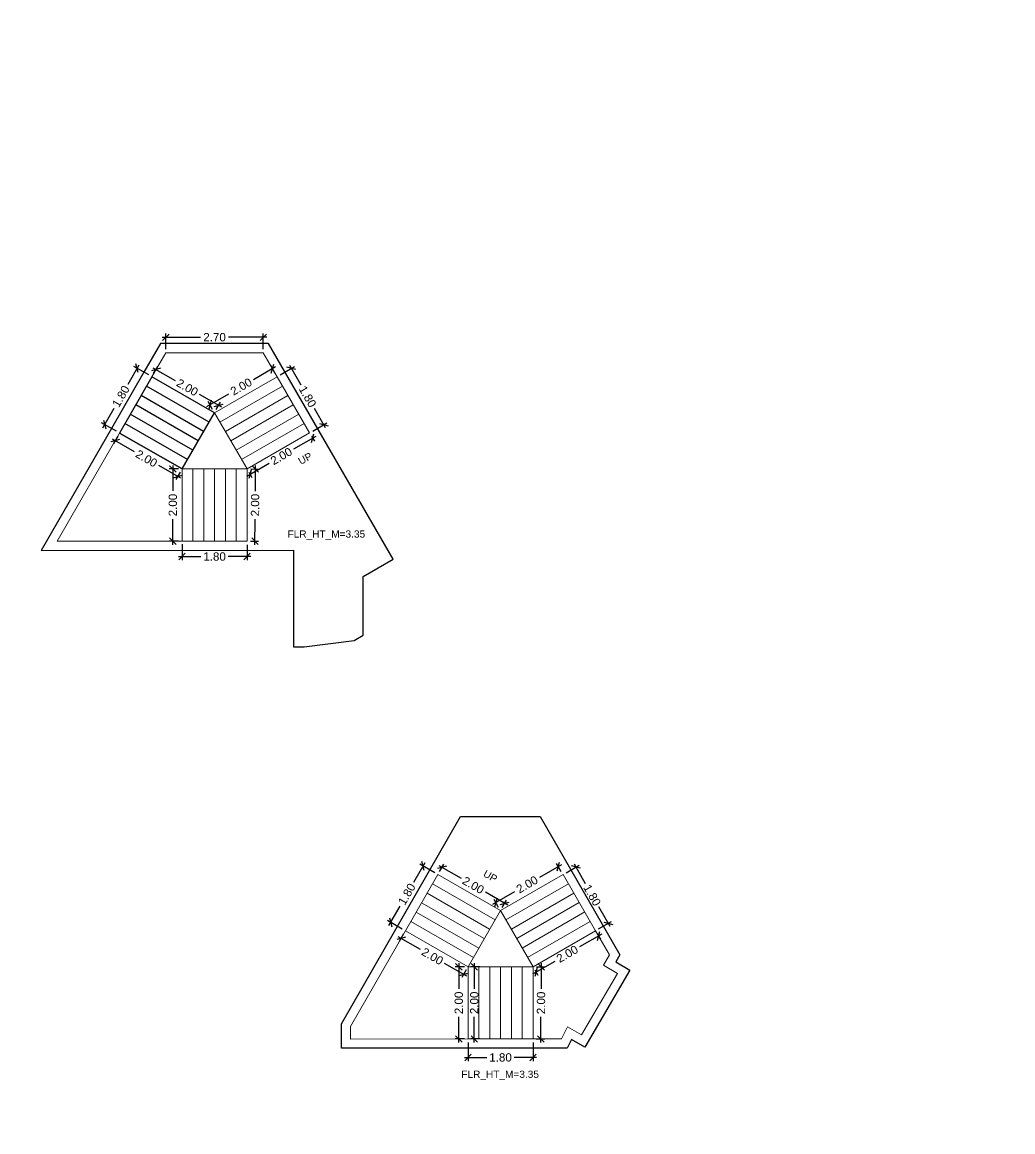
# Model space of a CAD drawing. Header units: metres. Extents: x 256329 to 886268, y -249371 to 355.
# Drawn here: x 287207.68 to 287235.12, y -997.94 to -967.19 of the extents above; entities that cross this region are included whole.
import ezdxf

# ---------------------------------------------------------------- set-up
doc = ezdxf.new("R2010")
doc.units = ezdxf.units.M
doc.header["$MEASUREMENT"] = 0
doc.header["$PDMODE"] = 35
doc.linetypes.add('CONTINOUS', pattern=[0])
doc.layers.get('0').update_dxf_attribs({"lineweight": 18})
doc.layers.get('Defpoints').update_dxf_attribs({"lineweight": 20})
doc.layers.add('A_TEXT', color=4, linetype='Continuous', lineweight=0, transparency=0.3)
for name, color, linetype in [('BLK_2_FLR_28_STAIR_1', 7, 'Continuous'), ('BLK_2_FLR_28_STAIR_2', 7, 'Continuous'), ('BLK_2_FLR_28_STAIR_2_FLIGHT_2', 7, 'Continuous')]:
    doc.layers.add(name, color=color, linetype=linetype)
for name, color, linetype, lineweight in [('BLK_2_FLR_28_STAIR_1_FLIGHT_1', 7, 'Continuous', 0), ('BLK_2_FLR_28_STAIR_1_FLIGHT_2', 7, 'Continuous', 0), ('BLK_2_FLR_28_STAIR_1_FLIGHT_3', 7, 'Continuous', 0), ('BLK_2_FLR_28_STAIR_1_LANDING_1', 7, 'Continuous', 0), ('BLK_2_FLR_28_STAIR_1_LANDING_2', 7, 'Continuous', 0), ('BLK_2_FLR_28_STAIR_2_FLIGHT_1', 7, 'Continuous', 0), ('BLK_2_FLR_28_STAIR_2_FLIGHT_3', 7, 'Continuous', 0), ('BLK_2_FLR_28_STAIR_2_LANDING_1', 7, 'Continuous', 0), ('BLK_2_FLR_28_STAIR_2_LANDING_2', 7, 'Continuous', 0)]:
    doc.layers.add(name, color=color, linetype=linetype, lineweight=lineweight)
doc.styles.add('Arial', font='arial.ttf')
doc.styles.get("Standard").update_dxf_attribs({"font": 'arial.ttf'})
doc.dimstyles.new('METRIC DIM', dxfattribs={"dimtxt": 0.23, "dimasz": 0.18, "dimexe": 0.1, "dimexo": 0.1, "dimgap": 0.09, "dimtad": 0, "dimzin": 0, "dimdsep": 46, "dimtxsty": 'Standard', "dimblk": 'OBLIQUE', "dimcen": 0, "dimdle": 0.1, "dimclrd": 147, "dimclre": 147, "dimclrt": 7, "dimadec": 0, "dimazin": 0, "dimtfac": 1, "dimtofl": 0, "dimtmove": 0, "dimatfit": 2, "dimfxl": 0.125, "dimtolj": 1, "dimtzin": 0, "dimarcsym": 0})

# ---------------------------------------------------------------- blocks, each defined once
blk = doc.blocks.new('_Oblique')
at = {"color": 0, "linetype": 'ByBlock', "lineweight": -2}
blk.add_line((-0.5, -0.5), (0.5, 0.5), dxfattribs=at)
blk = doc.blocks.new('*D1899')
at = {"layer": 'BLK_2_FLR_28_STAIR_1_FLIGHT_2', "color": 147, "lineweight": -2, "transparency": 16777216}
for p, q in [((287220.031723, -995.465268), (287220.031907, -995.977239)), ((287221.831723, -995.464621), (287221.831907, -995.976592)), ((287219.931871, -995.877275), (287220.554371, -995.877051)), ((287221.931871, -995.876556), (287221.309371, -995.87678))]:
    blk.add_line(p, q, dxfattribs=at)
at = {"layer": 'Defpoints', "color": 0, "linetype": 'CONTINOUS', "transparency": 16777216}
for p in [(287220.031687, -995.365268, 0.042641), (287221.831687, -995.364621, 0.042641), (287220.031871, -995.877239)]:
    blk.add_point(p, dxfattribs=at)
at = {"layer": 'BLK_2_FLR_28_STAIR_1_FLIGHT_2', "color": 147, "linetype": 'CONTINOUS', "lineweight": -2, "transparency": 16777216, "xscale": 0.18, "yscale": 0.18, "zscale": 0.18}
for p, rotation in [((287220.031871, -995.877239), 180.020597), ((287221.831871, -995.876592), 0.020597)]:
    blk.add_blockref('_Oblique', p, dxfattribs=dict(at, rotation=rotation))
at = {"layer": 'BLK_2_FLR_28_STAIR_1_FLIGHT_2', "color": 7, "linetype": 'CONTINOUS', "transparency": 16777216, "insert": (287220.931871, -995.876916), "char_height": 0.23, "attachment_point": 5, "rotation": 0.0205967}
blk.add_mtext('\\A1;1.80', dxfattribs=at)
blk = doc.blocks.new('*D1900')
at = {"layer": 'BLK_2_FLR_28_STAIR_1_FLIGHT_3', "color": 147, "lineweight": -2, "transparency": 16777216}
for p, q in [((287222.623209, -990.535296), (287222.007284, -990.88944)), ((287222.61381, -990.719568), (287222.486672, -990.49845)), ((287220.714668, -991.632666), (287221.330593, -991.278522)), ((287220.878651, -991.717246), (287220.751513, -991.496128))]:
    blk.add_line(p, q, dxfattribs=at)
at = {"layer": 'Defpoints', "color": 0, "linetype": 'CONTINOUS', "transparency": 16777216}
for p in [(287222.663656, -990.806259, 0.042641), (287220.801359, -991.58282), (287220.928497, -991.803938, 0.042641)]:
    blk.add_point(p, dxfattribs=at)
at = {"layer": 'BLK_2_FLR_28_STAIR_1_FLIGHT_3', "color": 147, "linetype": 'CONTINOUS', "lineweight": -2, "transparency": 16777216, "xscale": 0.18, "yscale": 0.18, "zscale": 0.18}
for p, rotation in [((287222.536518, -990.585142), 29.897956), ((287220.801359, -991.58282), 209.897956)]:
    blk.add_blockref('_Oblique', p, dxfattribs=dict(at, rotation=rotation))
at = {"layer": 'BLK_2_FLR_28_STAIR_1_FLIGHT_3', "color": 7, "linetype": 'CONTINOUS', "transparency": 16777216, "insert": (287221.668938, -991.083981), "char_height": 0.23, "attachment_point": 5, "rotation": 29.8979558}
blk.add_mtext('\\A1;2.00', dxfattribs=at)
blk = doc.blocks.new('*D1901')
at = {"layer": 'BLK_2_FLR_28_STAIR_1_FLIGHT_1', "color": 147, "lineweight": -2, "transparency": 16777216}
for p, q in [((287219.223038, -990.556941), (287219.838393, -990.91054)), ((287219.244227, -990.720778), (287219.359566, -990.520059)), ((287221.13054, -991.653041), (287220.515185, -991.299443)), ((287220.97832, -991.717233), (287221.093658, -991.516514))]:
    blk.add_line(p, q, dxfattribs=at)
at = {"layer": 'Defpoints', "color": 0, "linetype": 'CONTINOUS', "transparency": 16777216}
for p in [(287219.309743, -990.606763), (287219.194404, -990.807482, 0.042641), (287220.928497, -991.803938, 0.042641)]:
    blk.add_point(p, dxfattribs=at)
at = {"layer": 'BLK_2_FLR_28_STAIR_1_FLIGHT_1', "color": 147, "linetype": 'CONTINOUS', "lineweight": -2, "transparency": 16777216, "xscale": 0.18, "yscale": 0.18, "zscale": 0.18}
for p, rotation in [((287219.309743, -990.606763), 150.117187), ((287221.043835, -991.603219), 330.117187)]:
    blk.add_blockref('_Oblique', p, dxfattribs=dict(at, rotation=rotation))
at = {"layer": 'BLK_2_FLR_28_STAIR_1_FLIGHT_1', "color": 7, "linetype": 'CONTINOUS', "transparency": 16777216, "insert": (287220.176789, -991.104991), "char_height": 0.23, "attachment_point": 5, "rotation": 330.1171874}
blk.add_mtext('\\A1;2.00', dxfattribs=at)
blk = doc.blocks.new('*D1902')
at = {"layer": 'BLK_2_FLR_28_STAIR_1_LANDING_2', "color": 147, "lineweight": -2, "transparency": 16777216}
for p, q in [((287221.931686, -993.365069), (287222.158965, -993.366086)), ((287222.059414, -993.265639), (287222.056237, -993.975455)), ((287222.049565, -995.465836), (287222.052743, -994.75602)), ((287221.922732, -995.365268), (287222.150012, -995.366285))]:
    blk.add_line(p, q, dxfattribs=at)
at = {"layer": 'Defpoints', "color": 0, "linetype": 'CONTINOUS', "transparency": 16777216}
for p in [(287221.831687, -993.364621, 0.042641), (287221.822733, -995.36482, 0.042641), (287222.050013, -995.365837)]:
    blk.add_point(p, dxfattribs=at)
at = {"layer": 'BLK_2_FLR_28_STAIR_1_LANDING_2', "color": 147, "linetype": 'CONTINOUS', "lineweight": -2, "transparency": 16777216, "xscale": 0.18, "yscale": 0.18, "zscale": 0.18}
for p, rotation in [((287222.058966, -993.365638), 89.743523), ((287222.050013, -995.365837), 269.743523)]:
    blk.add_blockref('_Oblique', p, dxfattribs=dict(at, rotation=rotation))
at = {"layer": 'BLK_2_FLR_28_STAIR_1_LANDING_2', "color": 7, "linetype": 'CONTINOUS', "transparency": 16777216, "insert": (287222.05449, -994.365738), "char_height": 0.23, "attachment_point": 5, "rotation": 89.7435229}
blk.add_mtext('\\A1;2.00', dxfattribs=at)
blk = doc.blocks.new('*D1903')
at = {"layer": 'BLK_2_FLR_28_STAIR_1_LANDING_2', "color": 147, "lineweight": -2, "transparency": 16777216}
for p, q in [((287223.733618, -992.460233), (287223.119204, -992.814811)), ((287223.613344, -992.451887), (287223.69699, -992.596829)), ((287221.828721, -993.559546), (287222.443135, -993.204969)), ((287221.881671, -993.451233), (287221.965316, -993.596175))]:
    blk.add_line(p, q, dxfattribs=at)
at = {"layer": 'Defpoints', "color": 0, "linetype": 'CONTINOUS', "transparency": 16777216}
for p in [(287223.563361, -992.365275, 0.042641), (287223.647006, -992.510217), (287221.831687, -993.364621, 0.042641)]:
    blk.add_point(p, dxfattribs=at)
at = {"layer": 'BLK_2_FLR_28_STAIR_1_LANDING_2', "color": 147, "linetype": 'CONTINOUS', "lineweight": -2, "transparency": 16777216, "xscale": 0.18, "yscale": 0.18, "zscale": 0.18}
for p, rotation in [((287223.647006, -992.510217), 29.98915999999999), ((287221.915333, -993.509563), 209.98916)]:
    blk.add_blockref('_Oblique', p, dxfattribs=dict(at, rotation=rotation))
at = {"layer": 'BLK_2_FLR_28_STAIR_1_LANDING_2', "color": 7, "linetype": 'CONTINOUS', "transparency": 16777216, "insert": (287222.78117, -993.00989), "char_height": 0.23, "attachment_point": 5, "rotation": 29.9891596}
blk.add_mtext('\\A1;2.00', dxfattribs=at)
blk = doc.blocks.new('*D1904')
at = {"layer": 'BLK_2_FLR_28_STAIR_1_LANDING_1', "color": 147, "lineweight": -2, "transparency": 16777216}
for p, q in [((287218.091295, -992.526469), (287218.70665, -992.880067)), ((287218.247772, -992.45487), (287218.128177, -992.662996)), ((287219.998797, -993.622569), (287219.383443, -993.26897)), ((287219.981864, -993.451325), (287219.86227, -993.659451))]:
    blk.add_line(p, q, dxfattribs=at)
at = {"layer": 'Defpoints', "color": 0, "linetype": 'CONTINOUS', "transparency": 16777216}
for p in [(287218.178, -992.576291), (287218.297595, -992.368166, 0.042641), (287220.031687, -993.364621, 0.042641)]:
    blk.add_point(p, dxfattribs=at)
at = {"layer": 'BLK_2_FLR_28_STAIR_1_LANDING_1', "color": 147, "linetype": 'CONTINOUS', "lineweight": -2, "transparency": 16777216, "xscale": 0.18, "yscale": 0.18, "zscale": 0.18}
for p, rotation in [((287218.178, -992.576291), 150.117187), ((287219.912093, -993.572747), 330.117187)]:
    blk.add_blockref('_Oblique', p, dxfattribs=dict(at, rotation=rotation))
at = {"layer": 'BLK_2_FLR_28_STAIR_1_LANDING_1', "color": 7, "linetype": 'CONTINOUS', "transparency": 16777216, "insert": (287219.045046, -993.074519), "char_height": 0.23, "attachment_point": 5, "rotation": 330.1171874}
blk.add_mtext('\\A1;2.00', dxfattribs=at)
blk = doc.blocks.new('*D1905')
at = {"layer": 'BLK_2_FLR_28_STAIR_1_LANDING_1', "color": 147, "lineweight": -2, "transparency": 16777216}
for p, q in [((287219.931687, -993.364621), (287219.676036, -993.364621)), ((287219.776036, -993.264621), (287219.776036, -993.974334)), ((287219.776036, -995.464621), (287219.776036, -994.754907)), ((287219.931687, -995.364621), (287219.676036, -995.364621))]:
    blk.add_line(p, q, dxfattribs=at)
at = {"layer": 'Defpoints', "color": 0, "linetype": 'CONTINOUS', "transparency": 16777216}
for p in [(287220.031687, -993.364621, 0.042641), (287219.776036, -995.364621), (287220.031687, -995.364621, 0.042641)]:
    blk.add_point(p, dxfattribs=at)
at = {"layer": 'BLK_2_FLR_28_STAIR_1_LANDING_1', "color": 147, "linetype": 'CONTINOUS', "lineweight": -2, "transparency": 16777216, "xscale": 0.18, "yscale": 0.18, "zscale": 0.18}
for p, rotation in [((287219.776036, -993.364621), 90), ((287219.776036, -995.364621), 270)]:
    blk.add_blockref('_Oblique', p, dxfattribs=dict(at, rotation=rotation))
at = {"layer": 'BLK_2_FLR_28_STAIR_1_LANDING_1', "color": 7, "linetype": 'CONTINOUS', "transparency": 16777216, "insert": (287219.776036, -994.364621), "char_height": 0.23, "attachment_point": 5, "rotation": 90}
blk.add_mtext('\\A1;2.00', dxfattribs=at)
blk = doc.blocks.new('*D1906')
at = {"layer": 'BLK_2_FLR_28_STAIR_1_FLIGHT_3', "color": 147, "lineweight": -2, "transparency": 16777216}
for p, q in [((287222.750268, -990.756276), (287223.106197, -990.55087)), ((287222.969601, -990.514241), (287223.280749, -991.053401)), ((287223.969274, -992.246481), (287223.658126, -991.707322)), ((287223.649973, -992.315292), (287224.005902, -992.109886))]:
    blk.add_line(p, q, dxfattribs=at)
at = {"layer": 'Defpoints', "color": 0, "linetype": 'CONTINOUS', "transparency": 16777216}
for p in [(287222.663656, -990.806259, 0.042641), (287223.91929, -992.159869), (287223.563361, -992.365275, 0.042641)]:
    blk.add_point(p, dxfattribs=at)
at = {"layer": 'BLK_2_FLR_28_STAIR_1_FLIGHT_3', "color": 147, "linetype": 'CONTINOUS', "lineweight": -2, "transparency": 16777216, "xscale": 0.18, "yscale": 0.18, "zscale": 0.18}
for p, rotation in [((287223.019585, -990.600853), 119.98916), ((287223.91929, -992.159869), 299.98916)]:
    blk.add_blockref('_Oblique', p, dxfattribs=dict(at, rotation=rotation))
at = {"layer": 'BLK_2_FLR_28_STAIR_1_FLIGHT_3', "color": 7, "linetype": 'CONTINOUS', "transparency": 16777216, "insert": (287223.469438, -991.380361), "char_height": 0.23, "attachment_point": 5, "rotation": 299.9891596}
blk.add_mtext('\\A1;1.80', dxfattribs=at)
blk = doc.blocks.new('*D1907')
at = {"layer": 'BLK_2_FLR_28_STAIR_1_FLIGHT_1', "color": 147, "lineweight": -2, "transparency": 16777216}
for p, q in [((287218.835104, -990.485685), (287218.524957, -991.025421)), ((287219.1077, -990.75766), (287218.698576, -990.522566)), ((287217.838648, -992.219777), (287218.148795, -991.680041)), ((287218.21089, -992.318343), (287217.801767, -992.08325))]:
    blk.add_line(p, q, dxfattribs=at)
at = {"layer": 'Defpoints', "color": 0, "linetype": 'CONTINOUS', "transparency": 16777216}
for p in [(287219.194404, -990.807482, 0.042641), (287217.888471, -992.133072), (287218.297595, -992.368166, 0.042641)]:
    blk.add_point(p, dxfattribs=at)
at = {"layer": 'BLK_2_FLR_28_STAIR_1_FLIGHT_1', "color": 147, "linetype": 'CONTINOUS', "lineweight": -2, "transparency": 16777216, "xscale": 0.18, "yscale": 0.18, "zscale": 0.18}
for p, rotation in [((287218.785281, -990.572389), 60.117187), ((287217.888471, -992.133072), 240.1171869999999)]:
    blk.add_blockref('_Oblique', p, dxfattribs=dict(at, rotation=rotation))
at = {"layer": 'BLK_2_FLR_28_STAIR_1_FLIGHT_1', "color": 7, "linetype": 'CONTINOUS', "transparency": 16777216, "insert": (287218.336876, -991.352731), "char_height": 0.23, "attachment_point": 5, "rotation": 60.1171874}
blk.add_mtext('\\A1;1.80', dxfattribs=at)
blk = doc.blocks.new('*D1908')
at = {"layer": 'BLK_2_FLR_28_STAIR_2_FLIGHT_2', "color": 147, "lineweight": -2, "transparency": 16777216}
for p, q in [((287210.913406, -976.689967), (287210.60326, -977.229703)), ((287211.186002, -976.961942), (287210.776879, -976.726848)), ((287209.916951, -978.424059), (287210.227098, -977.884323)), ((287210.289193, -978.522625), (287209.880069, -978.287532))]:
    blk.add_line(p, q, dxfattribs=at)
at = {"layer": 'Defpoints', "color": 0, "linetype": 'CONTINOUS', "transparency": 16777216}
for p in [(287211.272707, -977.011764, 0.042641), (287209.966774, -978.337354), (287210.375897, -978.572448, 0.042641)]:
    blk.add_point(p, dxfattribs=at)
at = {"layer": 'BLK_2_FLR_28_STAIR_2_FLIGHT_2', "color": 147, "linetype": 'CONTINOUS', "lineweight": -2, "transparency": 16777216, "xscale": 0.18, "yscale": 0.18, "zscale": 0.18}
for p, rotation in [((287210.863584, -976.776671), 60.117187), ((287209.966774, -978.337354), 240.1171869999999)]:
    blk.add_blockref('_Oblique', p, dxfattribs=dict(at, rotation=rotation))
at = {"layer": 'BLK_2_FLR_28_STAIR_2_FLIGHT_2', "color": 7, "linetype": 'CONTINOUS', "transparency": 16777216, "insert": (287210.415179, -977.557013), "char_height": 0.23, "attachment_point": 5, "rotation": 60.1171874}
blk.add_mtext('\\A1;1.80', dxfattribs=at)
blk = doc.blocks.new('*D1909')
at = {"layer": 'BLK_2_FLR_28_STAIR_2_LANDING_1', "color": 147, "lineweight": -2, "transparency": 16777216}
for p, q in [((287214.701512, -976.739578), (287214.085586, -977.093722)), ((287214.692113, -976.92385), (287214.564975, -976.702732)), ((287212.79297, -977.836948), (287213.408896, -977.482804)), ((287212.956954, -977.921528), (287212.829816, -977.70041))]:
    blk.add_line(p, q, dxfattribs=at)
at = {"layer": 'Defpoints', "color": 0, "linetype": 'CONTINOUS', "transparency": 16777216}
for p in [(287214.741958, -977.010541, 0.042641), (287212.879662, -977.787102), (287213.0068, -978.00822, 0.042641)]:
    blk.add_point(p, dxfattribs=at)
at = {"layer": 'BLK_2_FLR_28_STAIR_2_LANDING_1', "color": 147, "linetype": 'CONTINOUS', "lineweight": -2, "transparency": 16777216, "xscale": 0.18, "yscale": 0.18, "zscale": 0.18}
for p, rotation in [((287214.614821, -976.789424), 29.897956), ((287212.879662, -977.787102), 209.897956)]:
    blk.add_blockref('_Oblique', p, dxfattribs=dict(at, rotation=rotation))
at = {"layer": 'BLK_2_FLR_28_STAIR_2_LANDING_1', "color": 7, "linetype": 'CONTINOUS', "transparency": 16777216, "insert": (287213.747241, -977.288263), "char_height": 0.23, "attachment_point": 5, "rotation": 29.8979558}
blk.add_mtext('\\A1;2.00', dxfattribs=at)
blk = doc.blocks.new('*D1910')
at = {"layer": 'BLK_2_FLR_28_STAIR_2_FLIGHT_2', "color": 147, "lineweight": -2, "transparency": 16777216}
for p, q in [((287211.301341, -976.761223), (287211.916695, -977.114822)), ((287211.32253, -976.92506), (287211.437868, -976.724341)), ((287213.208843, -977.857323), (287212.593488, -977.503725)), ((287213.056622, -977.921515), (287213.171961, -977.720796))]:
    blk.add_line(p, q, dxfattribs=at)
at = {"layer": 'Defpoints', "color": 0, "linetype": 'CONTINOUS', "transparency": 16777216}
for p in [(287211.388045, -976.811045), (287211.272707, -977.011764, 0.042641), (287213.0068, -978.00822, 0.042641)]:
    blk.add_point(p, dxfattribs=at)
at = {"layer": 'BLK_2_FLR_28_STAIR_2_FLIGHT_2', "color": 147, "linetype": 'CONTINOUS', "lineweight": -2, "transparency": 16777216, "xscale": 0.18, "yscale": 0.18, "zscale": 0.18}
for p, rotation in [((287211.388045, -976.811045), 150.117187), ((287213.122138, -977.807501), 330.117187)]:
    blk.add_blockref('_Oblique', p, dxfattribs=dict(at, rotation=rotation))
at = {"layer": 'BLK_2_FLR_28_STAIR_2_FLIGHT_2', "color": 7, "linetype": 'CONTINOUS', "transparency": 16777216, "insert": (287212.255092, -977.309273), "char_height": 0.23, "attachment_point": 5, "rotation": 330.1171874}
blk.add_mtext('\\A1;2.00', dxfattribs=at)
blk = doc.blocks.new('*D1911')
at = {"layer": 'BLK_2_FLR_28_STAIR_2_FLIGHT_3', "color": 147, "lineweight": -2, "transparency": 16777216}
for p, q in [((287214.009989, -979.56935), (287214.237268, -979.570368)), ((287214.137717, -979.469921), (287214.134539, -980.179737)), ((287214.127868, -981.670118), (287214.131045, -980.960302)), ((287214.001035, -981.569549), (287214.228314, -981.570567))]:
    blk.add_line(p, q, dxfattribs=at)
at = {"layer": 'Defpoints', "color": 0, "linetype": 'CONTINOUS', "transparency": 16777216}
for p in [(287213.90999, -979.568903, 0.042641), (287213.901036, -981.569102, 0.042641), (287214.128315, -981.570119)]:
    blk.add_point(p, dxfattribs=at)
at = {"layer": 'BLK_2_FLR_28_STAIR_2_FLIGHT_3', "color": 147, "linetype": 'CONTINOUS', "lineweight": -2, "transparency": 16777216, "xscale": 0.18, "yscale": 0.18, "zscale": 0.18}
for p, rotation in [((287214.137269, -979.56992), 89.743523), ((287214.128315, -981.570119), 269.743523)]:
    blk.add_blockref('_Oblique', p, dxfattribs=dict(at, rotation=rotation))
at = {"layer": 'BLK_2_FLR_28_STAIR_2_FLIGHT_3', "color": 7, "linetype": 'CONTINOUS', "transparency": 16777216, "insert": (287214.132792, -980.57002), "char_height": 0.23, "attachment_point": 5, "rotation": 89.7435229}
blk.add_mtext('\\A1;2.00', dxfattribs=at)
blk = doc.blocks.new('*D1912')
at = {"layer": 'BLK_2_FLR_28_STAIR_2_FLIGHT_1', "color": 147, "lineweight": -2, "transparency": 16777216}
for p, q in [((287215.811921, -978.664515), (287215.197507, -979.019093)), ((287215.691647, -978.656169), (287215.775293, -978.801111)), ((287213.907023, -979.763828), (287214.521437, -979.409251)), ((287213.959973, -979.655515), (287214.043619, -979.800457))]:
    blk.add_line(p, q, dxfattribs=at)
at = {"layer": 'Defpoints', "color": 0, "linetype": 'CONTINOUS', "transparency": 16777216}
for p in [(287215.641664, -978.569557, 0.042641), (287215.725309, -978.714499), (287213.90999, -979.568903, 0.042641)]:
    blk.add_point(p, dxfattribs=at)
at = {"layer": 'BLK_2_FLR_28_STAIR_2_FLIGHT_1', "color": 147, "linetype": 'CONTINOUS', "lineweight": -2, "transparency": 16777216, "xscale": 0.18, "yscale": 0.18, "zscale": 0.18}
for p, rotation in [((287215.725309, -978.714499), 29.98915999999999), ((287213.993635, -979.713845), 209.98916)]:
    blk.add_blockref('_Oblique', p, dxfattribs=dict(at, rotation=rotation))
at = {"layer": 'BLK_2_FLR_28_STAIR_2_FLIGHT_1', "color": 7, "linetype": 'CONTINOUS', "transparency": 16777216, "insert": (287214.859472, -979.214172), "char_height": 0.23, "attachment_point": 5, "rotation": 29.9891596}
blk.add_mtext('\\A1;2.00', dxfattribs=at)
blk = doc.blocks.new('*D1913')
at = {"layer": 'BLK_2_FLR_28_STAIR_2_LANDING_2', "color": 147, "lineweight": -2, "transparency": 16777216}
for p, q in [((287210.169598, -978.730751), (287210.784953, -979.084349)), ((287210.326075, -978.659152), (287210.20648, -978.867278)), ((287212.0771, -979.826851), (287211.461745, -979.473252)), ((287212.060167, -979.655607), (287211.940572, -979.863733))]:
    blk.add_line(p, q, dxfattribs=at)
at = {"layer": 'Defpoints', "color": 0, "linetype": 'CONTINOUS', "transparency": 16777216}
for p in [(287210.256303, -978.780573), (287210.375897, -978.572448, 0.042641), (287212.10999, -979.568903, 0.042641)]:
    blk.add_point(p, dxfattribs=at)
at = {"layer": 'BLK_2_FLR_28_STAIR_2_LANDING_2', "color": 147, "linetype": 'CONTINOUS', "lineweight": -2, "transparency": 16777216, "xscale": 0.18, "yscale": 0.18, "zscale": 0.18}
for p, rotation in [((287210.256303, -978.780573), 150.117187), ((287211.990395, -979.777029), 330.117187)]:
    blk.add_blockref('_Oblique', p, dxfattribs=dict(at, rotation=rotation))
at = {"layer": 'BLK_2_FLR_28_STAIR_2_LANDING_2', "color": 7, "linetype": 'CONTINOUS', "transparency": 16777216, "insert": (287211.123349, -979.278801), "char_height": 0.23, "attachment_point": 5, "rotation": 330.1171874}
blk.add_mtext('\\A1;2.00', dxfattribs=at)
blk = doc.blocks.new('*D1914')
at = {"layer": 'BLK_2_FLR_28_STAIR_2_LANDING_2', "color": 147, "lineweight": -2, "transparency": 16777216}
for p, q in [((287212.00999, -979.568903), (287211.754339, -979.568903)), ((287211.854339, -979.468903), (287211.854339, -980.178616)), ((287211.854339, -981.668903), (287211.854339, -980.959189)), ((287212.00999, -981.568903), (287211.754339, -981.568903))]:
    blk.add_line(p, q, dxfattribs=at)
at = {"layer": 'Defpoints', "color": 0, "linetype": 'CONTINOUS', "transparency": 16777216}
for p in [(287212.10999, -979.568903, 0.042641), (287211.854339, -981.568903), (287212.10999, -981.568903, 0.042641)]:
    blk.add_point(p, dxfattribs=at)
at = {"layer": 'BLK_2_FLR_28_STAIR_2_LANDING_2', "color": 147, "linetype": 'CONTINOUS', "lineweight": -2, "transparency": 16777216, "xscale": 0.18, "yscale": 0.18, "zscale": 0.18}
for p, rotation in [((287211.854339, -979.568903), 90), ((287211.854339, -981.568903), 270)]:
    blk.add_blockref('_Oblique', p, dxfattribs=dict(at, rotation=rotation))
at = {"layer": 'BLK_2_FLR_28_STAIR_2_LANDING_2', "color": 7, "linetype": 'CONTINOUS', "transparency": 16777216, "insert": (287211.854339, -980.568903), "char_height": 0.23, "attachment_point": 5, "rotation": 90}
blk.add_mtext('\\A1;2.00', dxfattribs=at)
blk = doc.blocks.new('*D1915')
at = {"layer": 'BLK_2_FLR_28_STAIR_2_FLIGHT_1', "color": 147, "lineweight": -2, "transparency": 16777216}
for p, q in [((287214.82857, -976.960558), (287215.224077, -976.732312)), ((287215.087482, -976.695683), (287215.39863, -977.234843)), ((287216.087154, -978.427923), (287215.776006, -977.888764)), ((287215.728276, -978.519574), (287216.123782, -978.291328))]:
    blk.add_line(p, q, dxfattribs=at)
at = {"layer": 'Defpoints', "color": 0, "linetype": 'CONTINOUS', "transparency": 16777216}
for p in [(287214.741958, -977.010541, 0.042641), (287216.03717, -978.341311), (287215.641664, -978.569557, 0.042641)]:
    blk.add_point(p, dxfattribs=at)
at = {"layer": 'BLK_2_FLR_28_STAIR_2_FLIGHT_1', "color": 147, "linetype": 'CONTINOUS', "lineweight": -2, "transparency": 16777216, "xscale": 0.18, "yscale": 0.18, "zscale": 0.18}
for p, rotation in [((287215.137465, -976.782295), 119.98916), ((287216.03717, -978.341311), 299.98916)]:
    blk.add_blockref('_Oblique', p, dxfattribs=dict(at, rotation=rotation))
at = {"layer": 'BLK_2_FLR_28_STAIR_2_FLIGHT_1', "color": 7, "linetype": 'CONTINOUS', "transparency": 16777216, "insert": (287215.587318, -977.561803), "char_height": 0.23, "attachment_point": 5, "rotation": 299.9891596}
blk.add_mtext('\\A1;1.80', dxfattribs=at)
blk = doc.blocks.new('*D2005')
at = {"layer": 'BLK_2_FLR_28_STAIR_2_FLIGHT_3', "color": 147, "lineweight": -2, "transparency": 16777216}
for p, q in [((287212.10999, -981.655104), (287212.10999, -982.096081)), ((287213.90999, -981.668903), (287213.90999, -982.096081)), ((287212.00999, -981.996081), (287212.63249, -981.996081)), ((287214.00999, -981.996081), (287213.38749, -981.996081))]:
    blk.add_line(p, q, dxfattribs=at)
at = {"layer": 'Defpoints', "color": 0, "linetype": 'CONTINOUS', "transparency": 16777216}
for p in [(287212.10999, -981.555104, 0.042641), (287213.90999, -981.568903, 0.042641), (287212.10999, -981.996081)]:
    blk.add_point(p, dxfattribs=at)
at = {"layer": 'BLK_2_FLR_28_STAIR_2_FLIGHT_3', "color": 147, "linetype": 'CONTINOUS', "lineweight": -2, "transparency": 16777216, "xscale": 0.18, "yscale": 0.18, "zscale": 0.18, "rotation": 180}
blk.add_blockref('_Oblique', (287212.10999, -981.996081), dxfattribs=at)
at = {"layer": 'BLK_2_FLR_28_STAIR_2_FLIGHT_3', "color": 147, "linetype": 'CONTINOUS', "lineweight": -2, "transparency": 16777216, "xscale": 0.18, "yscale": 0.18, "zscale": 0.18}
blk.add_blockref('_Oblique', (287213.90999, -981.996081), dxfattribs=at)
at = {"layer": 'BLK_2_FLR_28_STAIR_2_FLIGHT_3', "color": 7, "linetype": 'CONTINOUS', "transparency": 16777216, "insert": (287213.00999, -981.996081), "char_height": 0.23, "attachment_point": 5}
blk.add_mtext('\\A1;1.80', dxfattribs=at)
blk = doc.blocks.new('*D2006')
at = {"layer": 'BLK_2_FLR_28_STAIR_2_LANDING_1', "color": 147, "lineweight": -2, "transparency": 16777216}
for p, q in [((287211.5597, -975.918112), (287212.618884, -975.918112)), ((287211.6597, -976.24799), (287211.6597, -975.818112)), ((287214.45864, -975.918112), (287213.399457, -975.918112)), ((287214.35864, -976.247327), (287214.35864, -975.818112))]:
    blk.add_line(p, q, dxfattribs=at)
at = {"layer": 'Defpoints', "color": 0, "linetype": 'CONTINOUS', "transparency": 16777216}
for p in [(287211.6597, -975.918112), (287211.6597, -976.34799, 0.042641), (287214.35864, -976.347327, 0.042641)]:
    blk.add_point(p, dxfattribs=at)
at = {"layer": 'BLK_2_FLR_28_STAIR_2_LANDING_1', "color": 147, "linetype": 'CONTINOUS', "lineweight": -2, "transparency": 16777216, "xscale": 0.18, "yscale": 0.18, "zscale": 0.18, "rotation": 180}
blk.add_blockref('_Oblique', (287211.6597, -975.918112), dxfattribs=at)
at = {"layer": 'BLK_2_FLR_28_STAIR_2_LANDING_1', "color": 147, "linetype": 'CONTINOUS', "lineweight": -2, "transparency": 16777216, "xscale": 0.18, "yscale": 0.18, "zscale": 0.18}
blk.add_blockref('_Oblique', (287214.35864, -975.918112), dxfattribs=at)
at = {"layer": 'BLK_2_FLR_28_STAIR_2_LANDING_1', "color": 7, "linetype": 'CONTINOUS', "transparency": 16777216, "insert": (287213.00917, -975.918112), "char_height": 0.23, "attachment_point": 5}
blk.add_mtext('\\A1;2.70', dxfattribs=at)
blk = doc.blocks.new('*D2007')
at = {"layer": 'BLK_2_FLR_28_STAIR_1_FLIGHT_2', "color": 147, "lineweight": -2, "transparency": 16777216}
for p, q in [((287220.360778, -993.364621), (287220.105128, -993.364621)), ((287220.205128, -993.264621), (287220.205128, -993.974334)), ((287220.205128, -995.464621), (287220.205128, -994.754907)), ((287220.360778, -995.364621), (287220.105128, -995.364621))]:
    blk.add_line(p, q, dxfattribs=at)
at = {"layer": 'Defpoints', "color": 0, "linetype": 'CONTINOUS', "transparency": 16777216}
for p in [(287220.460778, -993.364621, 0.042641), (287220.205128, -995.364621), (287220.460778, -995.364621, 0.042641)]:
    blk.add_point(p, dxfattribs=at)
at = {"layer": 'BLK_2_FLR_28_STAIR_1_FLIGHT_2', "color": 147, "linetype": 'CONTINOUS', "lineweight": -2, "transparency": 16777216, "xscale": 0.18, "yscale": 0.18, "zscale": 0.18}
for p, rotation in [((287220.205128, -993.364621), 90), ((287220.205128, -995.364621), 270)]:
    blk.add_blockref('_Oblique', p, dxfattribs=dict(at, rotation=rotation))
at = {"layer": 'BLK_2_FLR_28_STAIR_1_FLIGHT_2', "color": 7, "linetype": 'CONTINOUS', "transparency": 16777216, "insert": (287220.205128, -994.364621), "char_height": 0.23, "attachment_point": 5, "rotation": 90}
blk.add_mtext('\\A1;2.00', dxfattribs=at)

msp = doc.modelspace()

# ---------------------------------------------------------------- linework, layer by layer
at = {"color": 5, "linetype": 'CONTINOUS'}
for p, q in [((287212.10999, -979.568903, 0.042641), (287213.0068, -978.00822, 0.042641)), ((287213.90999, -979.568903, 0.042641), (287212.10999, -979.568903, 0.042641)), ((287220.031687, -993.364621, 0.042641), (287220.928497, -991.803938, 0.042641)), ((287221.831687, -993.364621, 0.042641), (287220.031687, -993.364621, 0.042641))]:
    msp.add_line(p, q, dxfattribs=at)
at = {"color": 5, "linetype": 'CONTINOUS', "elevation": 0.042641}
for points in [[(287213.90999, -979.568903), (287213.0068, -978.00822)], [(287221.831687, -993.364621), (287220.928497, -991.803938)]]:
    msp.add_lwpolyline(points, dxfattribs=at)
at = {"layer": 'BLK_2_FLR_28_STAIR_1', "color": 7, "linetype": 'CONTINOUS', "elevation": 0.042641}
msp.add_lwpolyline([(287219.826156, -989.199629), (287222.028948, -989.199629), (287224.240511, -993.031843), (287224.12738, -993.227643), (287224.515905, -993.457404), (287223.270214, -995.595585), (287222.89434, -995.379194), (287222.774606, -995.617901), (287216.522864, -995.619465), (287216.522696, -994.948513)], close=True, dxfattribs=at)
at = {"layer": 'BLK_2_FLR_28_STAIR_1_FLIGHT_1', "color": 3, "linetype": 'CONTINOUS'}
for p, q in [((287220.779029, -992.064051, 0.042641), (287219.044936, -991.067596, 0.042641)), ((287220.928497, -991.803938, 0.042641), (287219.194404, -990.807482, 0.042641)), ((287220.62956, -992.324165, 0.042641), (287218.895468, -991.32771, 0.042641)), ((287220.480092, -992.584279, 0.042641), (287218.745999, -991.587824, 0.042641)), ((287220.330624, -992.844393, 0.042641), (287218.596531, -991.847938, 0.042641)), ((287220.181155, -993.104507, 0.042641), (287218.447063, -992.108052, 0.042641)), ((287220.031687, -993.364621, 0.042641), (287218.297595, -992.368166, 0.042641))]:
    msp.add_line(p, q, dxfattribs=at)
at = {"layer": 'BLK_2_FLR_28_STAIR_1_FLIGHT_1', "color": 7, "linetype": 'CONTINOUS', "elevation": 0.042641}
msp.add_lwpolyline([(287219.194404, -990.807482), (287218.297595, -992.368166), (287220.031687, -993.364621), (287220.928497, -991.803938), (287219.194404, -990.807482)], dxfattribs=at)
at = {"layer": 'BLK_2_FLR_28_STAIR_1_FLIGHT_2', "color": 3, "linetype": 'CONTINOUS'}
for p, q in [((287220.031687, -993.364621, 0.042641), (287220.031687, -995.364621, 0.042641)), ((287220.331687, -993.364621, 0.042641), (287220.331687, -995.364621, 0.042641)), ((287220.631687, -993.364621, 0.042641), (287220.631687, -995.364621, 0.042641)), ((287220.931687, -993.364621, 0.042641), (287220.931687, -995.364621, 0.042641)), ((287221.231687, -993.364621, 0.042641), (287221.231687, -995.364621, 0.042641)), ((287221.531687, -993.364621, 0.042641), (287221.531687, -995.364621, 0.042641)), ((287221.831687, -993.364621, 0.042641), (287221.831687, -995.364621, 0.042641))]:
    msp.add_line(p, q, dxfattribs=at)
at = {"layer": 'BLK_2_FLR_28_STAIR_1_FLIGHT_2', "color": 7, "linetype": 'CONTINOUS', "elevation": 0.042641}
msp.add_lwpolyline([(287221.831687, -993.364621), (287220.031687, -993.364621), (287220.031687, -995.364621), (287221.831687, -995.364621)], close=True, dxfattribs=at)
at = {"layer": 'BLK_2_FLR_28_STAIR_1_FLIGHT_3', "color": 3, "linetype": 'CONTINOUS'}
for p, q in [((287220.928497, -991.803938, 0.042641), (287222.663656, -990.806259, 0.042641)), ((287221.081933, -992.065441, 0.042641), (287222.813607, -991.066095, 0.042641)), ((287221.231884, -992.325277, 0.042641), (287222.963557, -991.325931, 0.042641)), ((287221.381835, -992.585113, 0.042641), (287223.113508, -991.585767, 0.042641)), ((287221.531785, -992.844949, 0.042641), (287223.263459, -991.845603, 0.042641)), ((287221.681736, -993.104785, 0.042641), (287223.41341, -992.105439, 0.042641)), ((287221.831687, -993.364621, 0.042641), (287223.563361, -992.365275, 0.042641))]:
    msp.add_line(p, q, dxfattribs=at)
at = {"layer": 'BLK_2_FLR_28_STAIR_1_FLIGHT_3', "ltscale": 0.05, "elevation": 0.042641}
msp.add_lwpolyline([(287220.928497, -991.803938), (287221.831687, -993.364621), (287223.563361, -992.365275), (287222.663656, -990.806259), (287220.928497, -991.803938)], dxfattribs=at)
at = {"layer": 'BLK_2_FLR_28_STAIR_1_LANDING_1', "color": 7, "linetype": 'CONTINOUS', "elevation": 0.042641}
msp.add_lwpolyline([(287220.031687, -993.364621), (287218.297595, -992.368166), (287216.776032, -995.016082), (287216.776119, -995.366082), (287220.031687, -995.364621), (287220.031687, -993.364621)], dxfattribs=at)
at = {"layer": 'BLK_2_FLR_28_STAIR_1_LANDING_2', "color": 7, "linetype": 'CONTINOUS', "elevation": 0.042641}
msp.add_lwpolyline([(287221.831687, -993.364621), (287221.831687, -995.364621), (287222.61825, -995.364621), (287222.788204, -995.025793), (287223.177025, -995.252318), (287224.170333, -993.547343), (287223.782585, -993.318041), (287223.947992, -993.031767), (287223.563361, -992.365275), (287221.832901, -993.366718)], dxfattribs=at)
at = {"layer": 'BLK_2_FLR_28_STAIR_2', "color": 7, "linetype": 'CONTINOUS', "elevation": 0.042641}
msp.add_lwpolyline([(287214.504836, -976.093972), (287211.514141, -976.094707), (287211.053465, -976.884863), (287210.156395, -978.445998), (287208.205585, -981.823885), (287215.197987, -981.820858), (287215.198657, -984.49745), (287215.48795, -984.497378), (287216.873132, -984.319813), (287217.126465, -984.173602), (287217.126152, -982.550661), (287217.957118, -982.07045)], close=True, dxfattribs=at)
at = {"layer": 'BLK_2_FLR_28_STAIR_2_FLIGHT_1', "color": 3, "linetype": 'CONTINOUS'}
for p, q in [((287213.0068, -978.00822, 0.042641), (287214.741958, -977.010541, 0.042641)), ((287213.160236, -978.269723, 0.042641), (287214.891909, -977.270377, 0.042641)), ((287213.310186, -978.529559, 0.042641), (287215.04186, -977.530213, 0.042641)), ((287213.460137, -978.789395, 0.042641), (287215.191811, -977.790049, 0.042641)), ((287213.610088, -979.049231, 0.042641), (287215.341762, -978.049885, 0.042641)), ((287213.760039, -979.309067, 0.042641), (287215.491713, -978.309721, 0.042641)), ((287213.90999, -979.568903, 0.042641), (287215.641664, -978.569557, 0.042641))]:
    msp.add_line(p, q, dxfattribs=at)
at = {"layer": 'BLK_2_FLR_28_STAIR_2_FLIGHT_1', "ltscale": 0.05, "elevation": 0.042641}
msp.add_lwpolyline([(287213.0068, -978.00822), (287213.90999, -979.568903), (287215.641664, -978.569557), (287214.741958, -977.010541), (287213.0068, -978.00822)], dxfattribs=at)
at = {"layer": 'BLK_2_FLR_28_STAIR_2_FLIGHT_2', "color": 3, "linetype": 'CONTINOUS'}
for p, q in [((287213.0068, -978.00822, 0.042641), (287211.272707, -977.011764, 0.042641)), ((287212.707863, -978.528447, 0.042641), (287210.973771, -977.531992, 0.042641)), ((287212.857331, -978.268333, 0.042641), (287211.123239, -977.271878, 0.042641)), ((287212.558395, -978.788561, 0.042641), (287210.824302, -977.792106, 0.042641)), ((287212.408926, -979.048675, 0.042641), (287210.674834, -978.05222, 0.042641)), ((287212.259458, -979.308789, 0.042641), (287210.525366, -978.312334, 0.042641)), ((287212.10999, -979.568903, 0.042641), (287210.375897, -978.572448, 0.042641))]:
    msp.add_line(p, q, dxfattribs=at)
at = {"layer": 'BLK_2_FLR_28_STAIR_2_FLIGHT_2', "color": 7, "linetype": 'CONTINOUS', "elevation": 0.042641}
msp.add_lwpolyline([(287211.272707, -977.011764), (287210.375897, -978.572448), (287212.10999, -979.568903), (287213.0068, -978.00822), (287211.272707, -977.011764)], dxfattribs=at)
at = {"layer": 'BLK_2_FLR_28_STAIR_2_FLIGHT_3', "color": 3, "linetype": 'CONTINOUS'}
for p, q in [((287212.10999, -979.568903, 0.042641), (287212.10999, -981.568903, 0.042641)), ((287212.40999, -979.568903, 0.042641), (287212.40999, -981.568903, 0.042641)), ((287212.70999, -979.568903, 0.042641), (287212.70999, -981.568903, 0.042641)), ((287213.00999, -979.568903, 0.042641), (287213.00999, -981.568903, 0.042641)), ((287213.30999, -979.568903, 0.042641), (287213.30999, -981.568903, 0.042641)), ((287213.60999, -979.568903, 0.042641), (287213.60999, -981.568903, 0.042641)), ((287213.90999, -979.568903, 0.042641), (287213.90999, -981.568903, 0.042641))]:
    msp.add_line(p, q, dxfattribs=at)
at = {"layer": 'BLK_2_FLR_28_STAIR_2_FLIGHT_3', "color": 7, "linetype": 'CONTINOUS', "elevation": 0.042641}
msp.add_lwpolyline([(287213.90999, -979.568903), (287212.10999, -979.568903), (287212.10999, -981.568903), (287213.90999, -981.568903)], close=True, dxfattribs=at)
at = {"layer": 'BLK_2_FLR_28_STAIR_2_LANDING_1', "color": 7, "linetype": 'CONTINOUS', "elevation": 0.042641}
msp.add_lwpolyline([(287214.35864, -976.347327), (287211.6597, -976.34799), (287211.272707, -977.011764), (287213.0068, -978.00822), (287214.741958, -977.010541), (287214.35864, -976.347327)], dxfattribs=at)
at = {"layer": 'BLK_2_FLR_28_STAIR_2_LANDING_2', "ltscale": 0.05, "elevation": 0.042641}
msp.add_lwpolyline([(287212.10999, -979.568903), (287210.375897, -978.572448), (287208.644955, -981.569626), (287212.109989, -981.569626), (287212.10999, -979.568903)], dxfattribs=at)

# ---------------------------------------------------------------- texts
at = {"layer": 'A_TEXT', "lineweight": 0, "char_height": 0.2, "width": 2.485498, "attachment_point": 7, "style": 'Arial'}
for insert, rotation in [((287214.27214, -980.061381, 0.042641), 28.1279772), ((287219.325548, -990.208009, 0.042641), 329.9945098)]:
    msp.add_mtext('\\pxi2.2673,qc;UP', dxfattribs=dict(at, insert=insert, rotation=rotation))
at = {"layer": 'BLK_2_FLR_28_STAIR_1', "color": 7, "linetype": 'CONTINOUS', "insert": (287221.996224, -996.242381), "char_height": 0.2, "attachment_point": 3}
msp.add_mtext_dynamic_manual_height_columns('FLR_HT_M=3.35', width=2.272281, gutter_width=0.405, heights=[0.300679], dxfattribs=at)
at = {"layer": 'BLK_2_FLR_28_STAIR_2', "color": 7, "linetype": 'CONTINOUS', "insert": (287217.182149, -981.270902), "char_height": 0.2, "attachment_point": 3}
msp.add_mtext_dynamic_manual_height_columns('FLR_HT_M=3.35', width=2.272281, gutter_width=0.405, heights=[0.300679], dxfattribs=at)

# ---------------------------------------------------------------- dimensions: what is measured, and where the dimension line sits
at = {"layer": 'BLK_2_FLR_28_STAIR_1_FLIGHT_1', "color": 1, "linetype": 'CONTINOUS'}
dim = msp.add_aligned_dim(p1=(287219.194404, -990.807482, 0.042641), p2=(287218.297595, -992.368166, 0.042641), distance=-0.47186, dimstyle='METRIC DIM', override={"dimfxl": 0.18}, dxfattribs=at)
dim.commit()
dim.dimension.update_dxf_attribs({"geometry": '*D1907', "text_midpoint": (287218.336876, -991.352731)})
at = {"layer": 'BLK_2_FLR_28_STAIR_1_FLIGHT_1', "color": 2, "linetype": 'CONTINOUS'}
dim = msp.add_aligned_dim(p1=(287220.928497, -991.803938, 0.042641), p2=(287219.194404, -990.807482, 0.042641), distance=-0.231498, dimstyle='METRIC DIM', override={"dimfxl": 0.18}, dxfattribs=at)
dim.commit()
dim.dimension.update_dxf_attribs({"geometry": '*D1901', "text_midpoint": (287220.176789, -991.104991)})
at = {"layer": 'BLK_2_FLR_28_STAIR_1_FLIGHT_2', "color": 2, "linetype": 'CONTINOUS'}
dim = msp.add_aligned_dim(p1=(287220.460778, -993.364621, 0.042641), p2=(287220.460778, -995.364621, 0.042641), distance=-0.25565, dimstyle='METRIC DIM', override={"dimfxl": 0.18}, dxfattribs=at)
dim.commit()
dim.dimension.update_dxf_attribs({"geometry": '*D2007', "text_midpoint": (287220.205128, -994.364621)})
at = {"layer": 'BLK_2_FLR_28_STAIR_1_FLIGHT_2', "color": 1, "linetype": 'CONTINOUS'}
dim = msp.add_aligned_dim(p1=(287221.831687, -995.364621, 0.042641), p2=(287220.031687, -995.365268, 0.042641), distance=0.511971, dimstyle='METRIC DIM', override={"dimfxl": 0.18}, dxfattribs=at)
dim.commit()
dim.dimension.update_dxf_attribs({"geometry": '*D1899', "text_midpoint": (287220.931871, -995.876916)})
at = {"layer": 'BLK_2_FLR_28_STAIR_1_FLIGHT_3', "color": 2, "linetype": 'CONTINOUS'}
dim = msp.add_aligned_dim(p1=(287222.663656, -990.806259, 0.042641), p2=(287220.928497, -991.803938, 0.042641), distance=-0.255063, dimstyle='METRIC DIM', override={"dimfxl": 0.18}, dxfattribs=at)
dim.commit()
dim.dimension.update_dxf_attribs({"geometry": '*D1900', "text_midpoint": (287221.668938, -991.083981)})
at = {"layer": 'BLK_2_FLR_28_STAIR_1_FLIGHT_3', "color": 1, "linetype": 'CONTINOUS'}
dim = msp.add_aligned_dim(p1=(287222.663656, -990.806259, 0.042641), p2=(287223.563361, -992.365275, 0.042641), distance=0.410947, dimstyle='METRIC DIM', override={"dimfxl": 0.18}, dxfattribs=at)
dim.commit()
dim.dimension.update_dxf_attribs({"geometry": '*D1906', "text_midpoint": (287223.469438, -991.380361)})
at = {"layer": 'BLK_2_FLR_28_STAIR_1_LANDING_1', "color": 1, "linetype": 'CONTINOUS'}
dim = msp.add_aligned_dim(p1=(287220.031687, -993.364621, 0.042641), p2=(287218.297595, -992.368166, 0.042641), distance=0.24004, dimstyle='METRIC DIM', override={"dimfxl": 0.18}, dxfattribs=at)
dim.commit()
dim.dimension.update_dxf_attribs({"geometry": '*D1904', "text_midpoint": (287219.045046, -993.074519)})
at = {"layer": 'BLK_2_FLR_28_STAIR_1_LANDING_1', "color": 2, "linetype": 'CONTINOUS'}
dim = msp.add_aligned_dim(p1=(287220.031687, -993.364621, 0.042641), p2=(287220.031687, -995.364621, 0.042641), distance=-0.255651, dimstyle='METRIC DIM', override={"dimfxl": 0.18}, dxfattribs=at)
dim.commit()
dim.dimension.update_dxf_attribs({"geometry": '*D1905', "text_midpoint": (287219.776036, -994.364621)})
at = {"layer": 'BLK_2_FLR_28_STAIR_1_LANDING_2', "color": 1, "linetype": 'CONTINOUS'}
dim = msp.add_aligned_dim(p1=(287221.831687, -993.364621, 0.042641), p2=(287223.563361, -992.365275, 0.042641), distance=-0.167346, dimstyle='METRIC DIM', override={"dimfxl": 0.18}, dxfattribs=at)
dim.commit()
dim.dimension.update_dxf_attribs({"geometry": '*D1903', "text_midpoint": (287222.78117, -993.00989)})
at = {"layer": 'BLK_2_FLR_28_STAIR_1_LANDING_2', "color": 2, "linetype": 'CONTINOUS'}
dim = msp.add_aligned_dim(p1=(287221.831687, -993.364621, 0.042641), p2=(287221.822733, -995.36482, 0.042641), distance=0.227282, dimstyle='METRIC DIM', override={"dimfxl": 0.18}, dxfattribs=at)
dim.commit()
dim.dimension.update_dxf_attribs({"geometry": '*D1902', "text_midpoint": (287222.05449, -994.365738)})
at = {"layer": 'BLK_2_FLR_28_STAIR_2_FLIGHT_1', "color": 1, "linetype": 'CONTINOUS'}
dim = msp.add_aligned_dim(p1=(287214.741958, -977.010541, 0.042641), p2=(287215.641664, -978.569557, 0.042641), distance=0.456641, dimstyle='METRIC DIM', override={"dimfxl": 0.18}, dxfattribs=at)
dim.commit()
dim.dimension.update_dxf_attribs({"geometry": '*D1915', "text_midpoint": (287215.587318, -977.561803)})
at = {"layer": 'BLK_2_FLR_28_STAIR_2_FLIGHT_1', "color": 2, "linetype": 'CONTINOUS'}
dim = msp.add_aligned_dim(p1=(287213.90999, -979.568903, 0.042641), p2=(287215.641664, -978.569557, 0.042641), distance=-0.167346, dimstyle='METRIC DIM', override={"dimfxl": 0.18}, dxfattribs=at)
dim.commit()
dim.dimension.update_dxf_attribs({"geometry": '*D1912', "text_midpoint": (287214.859472, -979.214172)})
at = {"layer": 'BLK_2_FLR_28_STAIR_2_FLIGHT_2', "color": 1, "linetype": 'CONTINOUS'}
dim = msp.add_aligned_dim(p1=(287211.272707, -977.011764, 0.042641), p2=(287210.375897, -978.572448, 0.042641), distance=-0.471859, dimstyle='METRIC DIM', override={"dimfxl": 0.18}, dxfattribs=at)
dim.commit()
dim.dimension.update_dxf_attribs({"geometry": '*D1908', "text_midpoint": (287210.415179, -977.557013)})
at = {"layer": 'BLK_2_FLR_28_STAIR_2_FLIGHT_2', "color": 2, "linetype": 'CONTINOUS'}
dim = msp.add_aligned_dim(p1=(287213.0068, -978.00822, 0.042641), p2=(287211.272707, -977.011764, 0.042641), distance=-0.231497, dimstyle='METRIC DIM', override={"dimfxl": 0.18}, dxfattribs=at)
dim.commit()
dim.dimension.update_dxf_attribs({"geometry": '*D1910', "text_midpoint": (287212.255092, -977.309273)})
at = {"layer": 'BLK_2_FLR_28_STAIR_2_FLIGHT_3', "color": 2, "linetype": 'CONTINOUS'}
dim = msp.add_aligned_dim(p1=(287213.90999, -979.568903, 0.042641), p2=(287213.901036, -981.569102, 0.042641), distance=0.227281, dimstyle='METRIC DIM', override={"dimfxl": 0.18}, dxfattribs=at)
dim.commit()
dim.dimension.update_dxf_attribs({"geometry": '*D1911', "text_midpoint": (287214.132792, -980.57002)})
at = {"layer": 'BLK_2_FLR_28_STAIR_2_FLIGHT_3', "color": 1, "linetype": 'CONTINOUS'}
dim = msp.add_linear_dim(base=(287212.10999, -981.996081), p1=(287213.90999, -981.568903, 0.042641), p2=(287212.10999, -981.555104, 0.042641), angle=180, dimstyle='METRIC DIM', override={"dimfxl": 0.18}, dxfattribs=at)
dim.commit()
dim.dimension.update_dxf_attribs({"geometry": '*D2005', "text_midpoint": (287213.00999, -981.996081)})
at = {"layer": 'BLK_2_FLR_28_STAIR_2_LANDING_1', "color": 1, "linetype": 'CONTINOUS'}
dim = msp.add_linear_dim(base=(287211.6597, -975.918112), p1=(287214.35864, -976.347327, 0.042641), p2=(287211.6597, -976.34799, 0.042641), angle=180, dimstyle='METRIC DIM', override={"dimfxl": 0.18}, dxfattribs=at)
dim.commit()
dim.dimension.update_dxf_attribs({"geometry": '*D2006', "text_midpoint": (287213.00917, -975.918112)})
at = {"layer": 'BLK_2_FLR_28_STAIR_2_LANDING_1', "color": 2, "linetype": 'CONTINOUS'}
dim = msp.add_aligned_dim(p1=(287214.741958, -977.010541, 0.042641), p2=(287213.0068, -978.00822, 0.042641), distance=-0.255063, dimstyle='METRIC DIM', override={"dimfxl": 0.18}, dxfattribs=at)
dim.commit()
dim.dimension.update_dxf_attribs({"geometry": '*D1909', "text_midpoint": (287213.747241, -977.288263)})
at = {"layer": 'BLK_2_FLR_28_STAIR_2_LANDING_2', "color": 1, "linetype": 'CONTINOUS'}
dim = msp.add_aligned_dim(p1=(287212.10999, -979.568903, 0.042641), p2=(287210.375897, -978.572448, 0.042641), distance=0.240039, dimstyle='METRIC DIM', override={"dimfxl": 0.18}, dxfattribs=at)
dim.commit()
dim.dimension.update_dxf_attribs({"geometry": '*D1913', "text_midpoint": (287211.123349, -979.278801)})
at = {"layer": 'BLK_2_FLR_28_STAIR_2_LANDING_2', "color": 2, "linetype": 'CONTINOUS'}
dim = msp.add_aligned_dim(p1=(287212.10999, -979.568903, 0.042641), p2=(287212.10999, -981.568903, 0.042641), distance=-0.255651, dimstyle='METRIC DIM', override={"dimfxl": 0.18}, dxfattribs=at)
dim.commit()
dim.dimension.update_dxf_attribs({"geometry": '*D1914', "text_midpoint": (287211.854339, -980.568903)})

doc.saveas('drawing.dxf')
